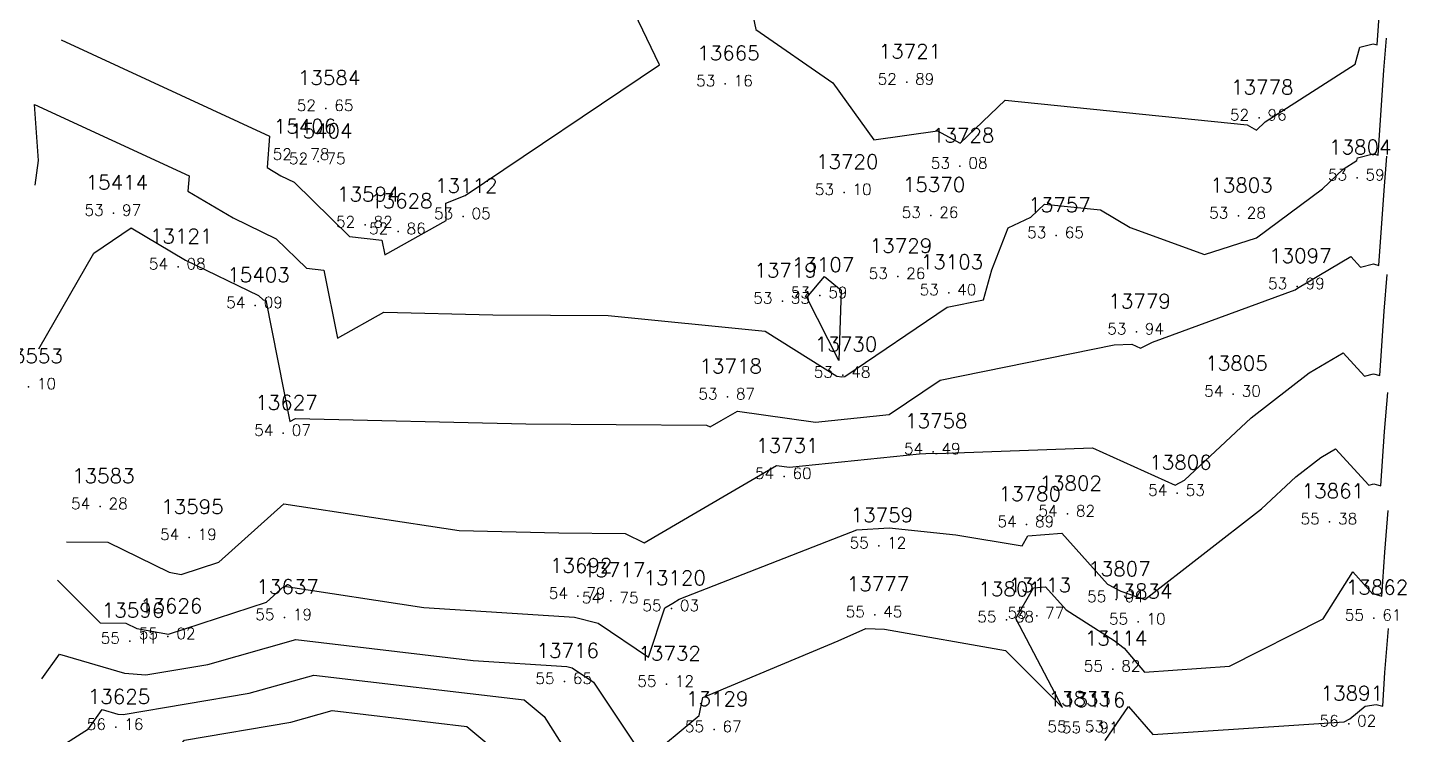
# Model space of a CAD drawing. Header units: millimetres. Extents: x 1412565 to 1412813, y 4931476 to 4931699.
# Drawn here: x 1412788.35 to 1412812.97, y 4931613.6 to 4931626.22 of the extents above; entities that cross this region are included whole.
import ezdxf
from ezdxf.enums import TextEntityAlignment as Align

# ---------------------------------------------------------------- set-up
doc = ezdxf.new("R2010")
doc.units = ezdxf.units.MM
for name, color, linetype in [('CIVIL', 50, 'Continuous'), ('CIVIL-DRAW', 80, 'Continuous'), ('CIVIL-NONAME', 130, 'Continuous'), ('CIVIL-TEXT', 240, 'Continuous'), ('CIVIL-Z', 50, 'Continuous'), ('Tcontours0', 7, 'Continuous'), ('Tcontours1', 7, 'Continuous'), ('Tcontours2', 7, 'Continuous')]:
    doc.layers.add(name, color=color, linetype=linetype)
doc.styles.add('CIVILCADMAIN', font='TXT.SHX')
doc.styles.get("Standard").update_dxf_attribs({"font": 'arial.ttf'})

# ---------------------------------------------------------------- blocks, each defined once
blk = doc.blocks.new('CIVIL-ZZ')
at = {"layer": 'CIVIL-DRAW'}
blk.add_point((0, 0), dxfattribs=at)
at = {"layer": 'CIVIL-NONAME'}
blk.add_attdef('NAME', text='', height=1.8, dxfattribs=at).set_placement((0, 2.1), align=Align.CENTER)
at = {"layer": 'CIVIL-TEXT', "flags": 8}
blk.add_attdef('TEXT', text='', height=2, dxfattribs=at).set_placement((0.2, -3.3), align=Align.CENTER)
at = {"layer": 'CIVIL-Z'}
blk.add_attdef('Z1', text='', height=1.6, dxfattribs=at).set_placement((-0.75, -0.225), align=Align.RIGHT)
blk.add_attdef('Z2', (0.75, -0.225), '', height=1.6, dxfattribs=at)

msp = doc.modelspace()

# ---------------------------------------------------------------- linework, layer by layer
at = {"layer": 'Tcontours0', "elevation": 55}
msp.add_lwpolyline([(1412788.889, 4931616.357), (1412789.65, 4931615.594), (1412790.11, 4931615.588), (1412790.307, 4931615.491), (1412790.869, 4931615.393), (1412792.617, 4931615.962), (1412792.937, 4931616.248), (1412795.429, 4931615.87), (1412798.121, 4931615.699), (1412798.539, 4931615.59), (1412799.439, 4931614.983), (1412799.734, 4931615.865), (1412799.876, 4931615.948), (1412799.99, 4931616.015), (1412802.622, 4931617.048), (1412803.16, 4931617.256), (1412803.735, 4931617.29), (1412804.927, 4931617.168), (1412806.109, 4931616.968), (1412806.213, 4931617.146), (1412806.816, 4931617.195), (1412807.632, 4931616.288), (1412807.875, 4931616.159), (1412808.303, 4931616.014), (1412810.384, 4931617.628), (1412810.995, 4931618.202), (1412811.441, 4931618.548), (1412811.704, 4931618.703), (1412812.299, 4931618.054), (1412812.387, 4931618.077), (1412812.514, 4931618.042), (1412812.58, 4931619.009), (1412812.636, 4931619.709)], dxfattribs=at)
at = {"layer": 'Tcontours1'}
for points, elevation in [([(1412788.953, 4931626.002), (1412792.675, 4931624.284), (1412792.629, 4931623.725), (1412792.876, 4931623.578), (1412793.111, 4931623.465), (1412794.102, 4931622.496), (1412794.68, 4931622.43), (1412794.733, 4931622.163), (1412795.825, 4931622.779), (1412795.824, 4931623.091), (1412796.167, 4931623.226), (1412799.638, 4931625.556), (1412798.519, 4931627.889)], 53), ([(1412801.098, 4931627.417), (1412801.356, 4931626.191), (1412802.73, 4931625.238), (1412803.463, 4931624.218), (1412804.6, 4931624.382), (1412805.004, 4931624.159), (1412805.805, 4931624.926), (1412810.13, 4931624.488), (1412810.294, 4931624.391), (1412810.451, 4931624.542), (1412812.053, 4931625.569), (1412812.138, 4931625.872), (1412812.375, 4931625.934), (1412812.449, 4931625.914), (1412812.565, 4931627.615)], 53), ([(1412788.556, 4931620.488), (1412789.539, 4931622.195), (1412790.204, 4931622.648), (1412791.176, 4931622.071), (1412792.477, 4931621.442), (1412792.559, 4931621.362), (1412792.607, 4931621.357), (1412793.039, 4931619.188), (1412793.14, 4931619.246), (1412797.249, 4931619.148), (1412800.473, 4931619.127), (1412800.543, 4931619.092), (1412800.738, 4931619.206), (1412801.03, 4931619.377), (1412802.422, 4931619.18), (1412803.739, 4931619.315), (1412804.646, 4931619.927), (1412807.754, 4931620.557), (1412808.066, 4931620.568), (1412808.224, 4931620.497), (1412808.438, 4931620.605), (1412810.983, 4931621.538), (1412811.024, 4931621.57), (1412811.978, 4931622.134), (1412812.151, 4931621.945), (1412812.381, 4931622.005), (1412812.481, 4931621.978), (1412812.573, 4931623.312), (1412812.622, 4931623.925)], 54), ([(1412807.591, 4931613.496), (1412808.01, 4931614.102), (1412808.441, 4931613.6), (1412811.858, 4931613.83), (1412811.962, 4931613.882), (1412812.233, 4931614.107), (1412812.43, 4931614.137), (1412812.547, 4931614.105), (1412812.588, 4931614.706), (1412812.651, 4931615.494)], 56), ([(1412788.769, 4931613.274), (1412789.442, 4931613.705), (1412789.687, 4931614.047), (1412789.968, 4931613.965), (1412790.061, 4931613.957), (1412792.311, 4931614.337), (1412793.467, 4931614.663), (1412797.222, 4931614.218), (1412797.578, 4931613.922), (1412798.533, 4931612.408)], 56)]:
    msp.add_lwpolyline(points, dxfattribs=dict(at, elevation=elevation))
at = {"layer": 'Tcontours2'}
for points, elevation in [([(1412788.492, 4931623.411), (1412788.549, 4931623.85), (1412788.48, 4931624.85), (1412791.239, 4931623.576), (1412791.217, 4931623.305), (1412792.026, 4931622.824), (1412792.794, 4931622.454), (1412793.331, 4931621.929), (1412793.643, 4931621.893), (1412793.886, 4931620.676), (1412794.714, 4931621.143), (1412796.66, 4931621.097), (1412798.72, 4931621.083), (1412801.521, 4931620.802), (1412802.804, 4931620), (1412802.891, 4931619.988), (1412802.942, 4931619.993), (1412804.774, 4931621.229), (1412805.42, 4931621.36), (1412805.568, 4931621.898), (1412805.858, 4931622.648), (1412806.267, 4931622.836), (1412806.509, 4931623.068), (1412807.507, 4931622.967), (1412808.038, 4931622.652), (1412809.363, 4931622.17), (1412810.295, 4931622.47), (1412811.475, 4931623.343), (1412811.84, 4931623.693), (1412812.084, 4931623.849), (1412812.097, 4931623.896), (1412812.378, 4931623.97), (1412812.465, 4931623.946), (1412812.569, 4931625.463), (1412812.614, 4931626.033)], 53.5), ([(1412789.05, 4931617.044), (1412789.79, 4931617.034), (1412790.883, 4931616.497), (1412791.098, 4931616.459), (1412791.767, 4931616.677), (1412792.928, 4931617.717), (1412796.061, 4931617.242), (1412797.838, 4931617.2), (1412799.022, 4931617.192), (1412799.361, 4931617.024), (1412800.307, 4931617.577), (1412801.722, 4931618.405), (1412801.954, 4931618.372), (1412804.278, 4931618.61), (1412804.505, 4931618.623), (1412804.562, 4931618.618), (1412804.593, 4931618.616), (1412807.367, 4931618.722), (1412808.843, 4931618.056), (1412809.01, 4931618.141), (1412810.199, 4931619.258), (1412811.233, 4931620.059), (1412811.841, 4931620.419), (1412812.225, 4931619.999), (1412812.384, 4931620.041), (1412812.498, 4931620.01), (1412812.576, 4931621.161), (1412812.629, 4931621.817)], 54.5), ([(1412802.268, 4931621.405), (1412802.579, 4931621.778), (1412802.879, 4931621.533), (1412802.835, 4931620.278), (1412802.268, 4931621.405)], 53.5), ([(1412788.61, 4931614.594), (1412788.926, 4931615.038), (1412790.087, 4931614.698), (1412790.468, 4931614.668), (1412791.571, 4931614.854), (1412793.142, 4931615.297), (1412796.31, 4931614.922), (1412797.982, 4931614.815), (1412798.078, 4931614.79), (1412798.455, 4931614.536), (1412799.386, 4931613.145), (1412800.347, 4931613.94), (1412800.408, 4931614.264), (1412802.828, 4931615.274), (1412803.321, 4931615.496), (1412803.655, 4931615.48), (1412805.811, 4931615.102), (1412806.83, 4931614.082), (1412805.996, 4931615.672), (1412806.315, 4931616.22), (1412806.526, 4931616.237), (1412806.895, 4931615.827), (1412807.755, 4931615.279), (1412807.93, 4931615.143), (1412808.296, 4931614.716), (1412809.815, 4931614.819), (1412811.482, 4931615.665), (1412812.012, 4931616.503), (1412812.374, 4931616.108), (1412812.389, 4931616.112), (1412812.53, 4931616.074), (1412812.584, 4931616.858), (1412812.643, 4931617.601)], 55.5), ([(1412788.796, 4931612.021), (1412789.126, 4931612.312), (1412790.513, 4931612.769), (1412791.157, 4931613.501), (1412793.052, 4931613.82), (1412793.792, 4931614.029), (1412796.196, 4931613.744), (1412797.06, 4931613.025), (1412797.395, 4931612.494), (1412799.356, 4931609.825), (1412799.66, 4931610.041), (1412802.087, 4931610.985), (1412803.697, 4931610.968), (1412803.815, 4931610.791), (1412804.994, 4931610.082), (1412806.223, 4931609.953), (1412808.5, 4931612.03), (1412811.911, 4931611.991), (1412812.031, 4931612.091), (1412812.482, 4931612.159), (1412812.563, 4931612.137), (1412812.591, 4931612.555), (1412812.658, 4931613.386)], 56.5)]:
    msp.add_lwpolyline(points, dxfattribs=dict(at, elevation=elevation))

# ---------------------------------------------------------------- block references
at = {"layer": 'CIVIL'}
ref = msp.add_blockref('CIVIL-ZZ', (1412800.81, 4931625.22, 53.16), dxfattribs=dict(at, xscale=0.2, yscale=0.2))
ref.add_attrib('Z2', '16', (1412800.96, 4931625.175), dxfattribs={"layer": 'CIVIL-Z', "height": 0.2, "style": 'CIVILCADMAIN'})
ref.add_attrib('Z1', '53', (1412800.29, 4931625.175), dxfattribs={"layer": 'CIVIL-Z', "height": 0.2, "style": 'CIVILCADMAIN'})
ref.add_attrib('NAME', '13665', (1412800.31, 4931625.64), dxfattribs={"layer": 'CIVIL-NONAME', "height": 0.26, "style": 'CIVILCADMAIN'})
ref = msp.add_blockref('CIVIL-ZZ', (1412804.05, 4931625.25, 52.89), dxfattribs=dict(at, xscale=0.2, yscale=0.2))
ref.add_attrib('Z2', '89', (1412804.2, 4931625.205), dxfattribs={"layer": 'CIVIL-Z', "height": 0.2, "style": 'CIVILCADMAIN'})
ref.add_attrib('Z1', '52', (1412803.53, 4931625.205), dxfattribs={"layer": 'CIVIL-Z', "height": 0.2, "style": 'CIVILCADMAIN'})
ref.add_attrib('NAME', '13721', (1412803.55, 4931625.67), dxfattribs={"layer": 'CIVIL-NONAME', "height": 0.26, "style": 'CIVILCADMAIN'})
ref = msp.add_blockref('CIVIL-ZZ', (1412793.68, 4931624.78, 52.65), dxfattribs=dict(at, xscale=0.2, yscale=0.2))
ref.add_attrib('Z2', '65', (1412793.83, 4931624.735), dxfattribs={"layer": 'CIVIL-Z', "height": 0.2, "style": 'CIVILCADMAIN'})
ref.add_attrib('Z1', '52', (1412793.16, 4931624.735), dxfattribs={"layer": 'CIVIL-Z', "height": 0.2, "style": 'CIVILCADMAIN'})
ref.add_attrib('NAME', '13584', (1412793.18, 4931625.2), dxfattribs={"layer": 'CIVIL-NONAME', "height": 0.26, "style": 'CIVILCADMAIN'})
ref = msp.add_blockref('CIVIL-ZZ', (1412810.34, 4931624.61, 52.96), dxfattribs=dict(at, xscale=0.2, yscale=0.2))
ref.add_attrib('Z2', '96', (1412810.49, 4931624.565), dxfattribs={"layer": 'CIVIL-Z', "height": 0.2, "style": 'CIVILCADMAIN'})
ref.add_attrib('Z1', '52', (1412809.82, 4931624.565), dxfattribs={"layer": 'CIVIL-Z', "height": 0.2, "style": 'CIVILCADMAIN'})
ref.add_attrib('NAME', '13778', (1412809.84, 4931625.03), dxfattribs={"layer": 'CIVIL-NONAME', "height": 0.26, "style": 'CIVILCADMAIN'})
ref = msp.add_blockref('CIVIL-ZZ', (1412793.25, 4931623.91, 52.78), dxfattribs=dict(at, xscale=0.2, yscale=0.2))
ref.add_attrib('Z2', '78', (1412793.4, 4931623.865), dxfattribs={"layer": 'CIVIL-Z', "height": 0.2, "style": 'CIVILCADMAIN'})
ref.add_attrib('Z1', '52', (1412792.73, 4931623.865), dxfattribs={"layer": 'CIVIL-Z', "height": 0.2, "style": 'CIVILCADMAIN'})
ref.add_attrib('NAME', '15406', (1412792.75, 4931624.33), dxfattribs={"layer": 'CIVIL-NONAME', "height": 0.26, "style": 'CIVILCADMAIN'})
ref = msp.add_blockref('CIVIL-ZZ', (1412793.54, 4931623.83, 52.75), dxfattribs=dict(at, xscale=0.2, yscale=0.2))
ref.add_attrib('Z2', '75', (1412793.69, 4931623.785), dxfattribs={"layer": 'CIVIL-Z', "height": 0.2, "style": 'CIVILCADMAIN'})
ref.add_attrib('Z1', '52', (1412793.02, 4931623.785), dxfattribs={"layer": 'CIVIL-Z', "height": 0.2, "style": 'CIVILCADMAIN'})
ref.add_attrib('NAME', '15404', (1412793.04, 4931624.25), dxfattribs={"layer": 'CIVIL-NONAME', "height": 0.26, "style": 'CIVILCADMAIN'})
ref = msp.add_blockref('CIVIL-ZZ', (1412805, 4931623.75, 53.08), dxfattribs=dict(at, xscale=0.2, yscale=0.2))
ref.add_attrib('Z2', '08', (1412805.15, 4931623.705), dxfattribs={"layer": 'CIVIL-Z', "height": 0.2, "style": 'CIVILCADMAIN'})
ref.add_attrib('Z1', '53', (1412804.48, 4931623.705), dxfattribs={"layer": 'CIVIL-Z', "height": 0.2, "style": 'CIVILCADMAIN'})
ref.add_attrib('NAME', '13728', (1412804.5, 4931624.17), dxfattribs={"layer": 'CIVIL-NONAME', "height": 0.26, "style": 'CIVILCADMAIN'})
ref = msp.add_blockref('CIVIL-ZZ', (1412812.09, 4931623.54, 53.59), dxfattribs=dict(at, xscale=0.2, yscale=0.2))
ref.add_attrib('Z2', '59', (1412812.24, 4931623.495), dxfattribs={"layer": 'CIVIL-Z', "height": 0.2, "style": 'CIVILCADMAIN'})
ref.add_attrib('Z1', '53', (1412811.57, 4931623.495), dxfattribs={"layer": 'CIVIL-Z', "height": 0.2, "style": 'CIVILCADMAIN'})
ref.add_attrib('NAME', '13804', (1412811.59, 4931623.96), dxfattribs={"layer": 'CIVIL-NONAME', "height": 0.26, "style": 'CIVILCADMAIN'})
ref = msp.add_blockref('CIVIL-ZZ', (1412802.93, 4931623.28, 53.1), dxfattribs=dict(at, xscale=0.2, yscale=0.2))
ref.add_attrib('Z2', '10', (1412803.08, 4931623.235), dxfattribs={"layer": 'CIVIL-Z', "height": 0.2, "style": 'CIVILCADMAIN'})
ref.add_attrib('Z1', '53', (1412802.41, 4931623.235), dxfattribs={"layer": 'CIVIL-Z', "height": 0.2, "style": 'CIVILCADMAIN'})
ref.add_attrib('NAME', '13720', (1412802.43, 4931623.7), dxfattribs={"layer": 'CIVIL-NONAME', "height": 0.26, "style": 'CIVILCADMAIN'})
ref = msp.add_blockref('CIVIL-ZZ', (1412789.89, 4931622.91, 53.97), dxfattribs=dict(at, xscale=0.2, yscale=0.2))
ref.add_attrib('Z2', '97', (1412790.04, 4931622.865), dxfattribs={"layer": 'CIVIL-Z', "height": 0.2, "style": 'CIVILCADMAIN'})
ref.add_attrib('Z1', '53', (1412789.37, 4931622.865), dxfattribs={"layer": 'CIVIL-Z', "height": 0.2, "style": 'CIVILCADMAIN'})
ref.add_attrib('NAME', '15414', (1412789.39, 4931623.33), dxfattribs={"layer": 'CIVIL-NONAME', "height": 0.26, "style": 'CIVILCADMAIN'})
ref = msp.add_blockref('CIVIL-ZZ', (1412794.38, 4931622.7, 52.82), dxfattribs=dict(at, xscale=0.2, yscale=0.2))
ref.add_attrib('Z2', '82', (1412794.53, 4931622.655), dxfattribs={"layer": 'CIVIL-Z', "height": 0.2, "style": 'CIVILCADMAIN'})
ref.add_attrib('Z1', '52', (1412793.86, 4931622.655), dxfattribs={"layer": 'CIVIL-Z', "height": 0.2, "style": 'CIVILCADMAIN'})
ref.add_attrib('NAME', '13594', (1412793.88, 4931623.12), dxfattribs={"layer": 'CIVIL-NONAME', "height": 0.26, "style": 'CIVILCADMAIN'})
ref = msp.add_blockref('CIVIL-ZZ', (1412796.13, 4931622.85, 53.05), dxfattribs=dict(at, xscale=0.2, yscale=0.2))
ref.add_attrib('Z2', '05', (1412796.28, 4931622.805), dxfattribs={"layer": 'CIVIL-Z', "height": 0.2, "style": 'CIVILCADMAIN'})
ref.add_attrib('Z1', '53', (1412795.61, 4931622.805), dxfattribs={"layer": 'CIVIL-Z', "height": 0.2, "style": 'CIVILCADMAIN'})
ref.add_attrib('NAME', '13112', (1412795.63, 4931623.27), dxfattribs={"layer": 'CIVIL-NONAME', "height": 0.26, "style": 'CIVILCADMAIN'})
ref = msp.add_blockref('CIVIL-ZZ', (1412804.48, 4931622.87, 53.26), dxfattribs=dict(at, xscale=0.2, yscale=0.2))
ref.add_attrib('Z2', '26', (1412804.63, 4931622.825), dxfattribs={"layer": 'CIVIL-Z', "height": 0.2, "style": 'CIVILCADMAIN'})
ref.add_attrib('Z1', '53', (1412803.96, 4931622.825), dxfattribs={"layer": 'CIVIL-Z', "height": 0.2, "style": 'CIVILCADMAIN'})
ref.add_attrib('NAME', '15370', (1412803.98, 4931623.29), dxfattribs={"layer": 'CIVIL-NONAME', "height": 0.26, "style": 'CIVILCADMAIN'})
ref = msp.add_blockref('CIVIL-ZZ', (1412809.97, 4931622.86, 53.28), dxfattribs=dict(at, xscale=0.2, yscale=0.2))
ref.add_attrib('Z2', '28', (1412810.12, 4931622.815), dxfattribs={"layer": 'CIVIL-Z', "height": 0.2, "style": 'CIVILCADMAIN'})
ref.add_attrib('Z1', '53', (1412809.45, 4931622.815), dxfattribs={"layer": 'CIVIL-Z', "height": 0.2, "style": 'CIVILCADMAIN'})
ref.add_attrib('NAME', '13803', (1412809.47, 4931623.28), dxfattribs={"layer": 'CIVIL-NONAME', "height": 0.26, "style": 'CIVILCADMAIN'})
ref = msp.add_blockref('CIVIL-ZZ', (1412794.97, 4931622.58, 52.86), dxfattribs=dict(at, xscale=0.2, yscale=0.2))
ref.add_attrib('Z2', '86', (1412795.12, 4931622.535), dxfattribs={"layer": 'CIVIL-Z', "height": 0.2, "style": 'CIVILCADMAIN'})
ref.add_attrib('Z1', '52', (1412794.45, 4931622.535), dxfattribs={"layer": 'CIVIL-Z', "height": 0.2, "style": 'CIVILCADMAIN'})
ref.add_attrib('NAME', '13628', (1412794.47, 4931623), dxfattribs={"layer": 'CIVIL-NONAME', "height": 0.26, "style": 'CIVILCADMAIN'})
ref = msp.add_blockref('CIVIL-ZZ', (1412806.72, 4931622.51, 53.65), dxfattribs=dict(at, xscale=0.2, yscale=0.2))
ref.add_attrib('Z2', '65', (1412806.87, 4931622.465), dxfattribs={"layer": 'CIVIL-Z', "height": 0.2, "style": 'CIVILCADMAIN'})
ref.add_attrib('Z1', '53', (1412806.2, 4931622.465), dxfattribs={"layer": 'CIVIL-Z', "height": 0.2, "style": 'CIVILCADMAIN'})
ref.add_attrib('NAME', '13757', (1412806.22, 4931622.93), dxfattribs={"layer": 'CIVIL-NONAME', "height": 0.26, "style": 'CIVILCADMAIN'})
ref = msp.add_blockref('CIVIL-ZZ', (1412791.04, 4931621.95, 54.08), dxfattribs=dict(at, xscale=0.2, yscale=0.2))
ref.add_attrib('Z2', '08', (1412791.19, 4931621.905), dxfattribs={"layer": 'CIVIL-Z', "height": 0.2, "style": 'CIVILCADMAIN'})
ref.add_attrib('Z1', '54', (1412790.52, 4931621.905), dxfattribs={"layer": 'CIVIL-Z', "height": 0.2, "style": 'CIVILCADMAIN'})
ref.add_attrib('NAME', '13121', (1412790.54, 4931622.37), dxfattribs={"layer": 'CIVIL-NONAME', "height": 0.26, "style": 'CIVILCADMAIN'})
ref = msp.add_blockref('CIVIL-ZZ', (1412803.89, 4931621.78, 53.26), dxfattribs=dict(at, xscale=0.2, yscale=0.2))
ref.add_attrib('Z2', '26', (1412804.04, 4931621.735), dxfattribs={"layer": 'CIVIL-Z', "height": 0.2, "style": 'CIVILCADMAIN'})
ref.add_attrib('Z1', '53', (1412803.37, 4931621.735), dxfattribs={"layer": 'CIVIL-Z', "height": 0.2, "style": 'CIVILCADMAIN'})
ref.add_attrib('NAME', '13729', (1412803.39, 4931622.2), dxfattribs={"layer": 'CIVIL-NONAME', "height": 0.26, "style": 'CIVILCADMAIN'})
ref = msp.add_blockref('CIVIL-ZZ', (1412804.8, 4931621.49, 53.4), dxfattribs=dict(at, xscale=0.2, yscale=0.2))
ref.add_attrib('Z2', '40', (1412804.95, 4931621.445), dxfattribs={"layer": 'CIVIL-Z', "height": 0.2, "style": 'CIVILCADMAIN'})
ref.add_attrib('Z1', '53', (1412804.28, 4931621.445), dxfattribs={"layer": 'CIVIL-Z', "height": 0.2, "style": 'CIVILCADMAIN'})
ref.add_attrib('NAME', '13103', (1412804.3, 4931621.91), dxfattribs={"layer": 'CIVIL-NONAME', "height": 0.26, "style": 'CIVILCADMAIN'})
ref = msp.add_blockref('CIVIL-ZZ', (1412811.02, 4931621.6, 53.99), dxfattribs=dict(at, xscale=0.2, yscale=0.2))
ref.add_attrib('Z2', '99', (1412811.17, 4931621.555), dxfattribs={"layer": 'CIVIL-Z', "height": 0.2, "style": 'CIVILCADMAIN'})
ref.add_attrib('Z1', '53', (1412810.5, 4931621.555), dxfattribs={"layer": 'CIVIL-Z', "height": 0.2, "style": 'CIVILCADMAIN'})
ref.add_attrib('NAME', '13097', (1412810.52, 4931622.02), dxfattribs={"layer": 'CIVIL-NONAME', "height": 0.26, "style": 'CIVILCADMAIN'})
ref = msp.add_blockref('CIVIL-ZZ', (1412792.42, 4931621.26, 54.09), dxfattribs=dict(at, xscale=0.2, yscale=0.2))
ref.add_attrib('Z2', '09', (1412792.57, 4931621.215), dxfattribs={"layer": 'CIVIL-Z', "height": 0.2, "style": 'CIVILCADMAIN'})
ref.add_attrib('Z1', '54', (1412791.9, 4931621.215), dxfattribs={"layer": 'CIVIL-Z', "height": 0.2, "style": 'CIVILCADMAIN'})
ref.add_attrib('NAME', '15403', (1412791.92, 4931621.68), dxfattribs={"layer": 'CIVIL-NONAME', "height": 0.26, "style": 'CIVILCADMAIN'})
ref = msp.add_blockref('CIVIL-ZZ', (1412801.83, 4931621.34, 53.33), dxfattribs=dict(at, xscale=0.2, yscale=0.2))
ref.add_attrib('Z2', '33', (1412801.98, 4931621.295), dxfattribs={"layer": 'CIVIL-Z', "height": 0.2, "style": 'CIVILCADMAIN'})
ref.add_attrib('Z1', '53', (1412801.31, 4931621.295), dxfattribs={"layer": 'CIVIL-Z', "height": 0.2, "style": 'CIVILCADMAIN'})
ref.add_attrib('NAME', '13719', (1412801.33, 4931621.76), dxfattribs={"layer": 'CIVIL-NONAME', "height": 0.26, "style": 'CIVILCADMAIN'})
ref = msp.add_blockref('CIVIL-ZZ', (1412802.5, 4931621.44, 53.59), dxfattribs=dict(at, xscale=0.2, yscale=0.2))
ref.add_attrib('Z2', '59', (1412802.65, 4931621.395), dxfattribs={"layer": 'CIVIL-Z', "height": 0.2, "style": 'CIVILCADMAIN'})
ref.add_attrib('Z1', '53', (1412801.98, 4931621.395), dxfattribs={"layer": 'CIVIL-Z', "height": 0.2, "style": 'CIVILCADMAIN'})
ref.add_attrib('NAME', '13107', (1412802, 4931621.86), dxfattribs={"layer": 'CIVIL-NONAME', "height": 0.26, "style": 'CIVILCADMAIN'})
ref = msp.add_blockref('CIVIL-ZZ', (1412808.15, 4931620.79, 53.94), dxfattribs=dict(at, xscale=0.2, yscale=0.2))
ref.add_attrib('Z2', '94', (1412808.3, 4931620.745), dxfattribs={"layer": 'CIVIL-Z', "height": 0.2, "style": 'CIVILCADMAIN'})
ref.add_attrib('Z1', '53', (1412807.63, 4931620.745), dxfattribs={"layer": 'CIVIL-Z', "height": 0.2, "style": 'CIVILCADMAIN'})
ref.add_attrib('NAME', '13779', (1412807.65, 4931621.21), dxfattribs={"layer": 'CIVIL-NONAME', "height": 0.26, "style": 'CIVILCADMAIN'})
ref = msp.add_blockref('CIVIL-ZZ', (1412802.91, 4931620.02, 53.48), dxfattribs=dict(at, xscale=0.2, yscale=0.2))
ref.add_attrib('Z2', '48', (1412803.06, 4931619.975), dxfattribs={"layer": 'CIVIL-Z', "height": 0.2, "style": 'CIVILCADMAIN'})
ref.add_attrib('Z1', '53', (1412802.39, 4931619.975), dxfattribs={"layer": 'CIVIL-Z', "height": 0.2, "style": 'CIVILCADMAIN'})
ref.add_attrib('NAME', '13730', (1412802.41, 4931620.44), dxfattribs={"layer": 'CIVIL-NONAME', "height": 0.26, "style": 'CIVILCADMAIN'})
ref = msp.add_blockref('CIVIL-ZZ', (1412788.37, 4931619.81, 54.1), dxfattribs=dict(at, xscale=0.2, yscale=0.2))
ref.add_attrib('Z2', '10', (1412788.52, 4931619.765), dxfattribs={"layer": 'CIVIL-Z', "height": 0.2, "style": 'CIVILCADMAIN'})
ref.add_attrib('Z1', '54', (1412787.85, 4931619.765), dxfattribs={"layer": 'CIVIL-Z', "height": 0.2, "style": 'CIVILCADMAIN'})
ref.add_attrib('NAME', '13553', (1412787.87, 4931620.23), dxfattribs={"layer": 'CIVIL-NONAME', "height": 0.26, "style": 'CIVILCADMAIN'})
ref = msp.add_blockref('CIVIL-ZZ', (1412800.85, 4931619.63, 53.87), dxfattribs=dict(at, xscale=0.2, yscale=0.2))
ref.add_attrib('Z2', '87', (1412801, 4931619.585), dxfattribs={"layer": 'CIVIL-Z', "height": 0.2, "style": 'CIVILCADMAIN'})
ref.add_attrib('Z1', '53', (1412800.33, 4931619.585), dxfattribs={"layer": 'CIVIL-Z', "height": 0.2, "style": 'CIVILCADMAIN'})
ref.add_attrib('NAME', '13718', (1412800.35, 4931620.05), dxfattribs={"layer": 'CIVIL-NONAME', "height": 0.26, "style": 'CIVILCADMAIN'})
ref = msp.add_blockref('CIVIL-ZZ', (1412809.88, 4931619.68, 54.3), dxfattribs=dict(at, xscale=0.2, yscale=0.2))
ref.add_attrib('Z2', '30', (1412810.03, 4931619.635), dxfattribs={"layer": 'CIVIL-Z', "height": 0.2, "style": 'CIVILCADMAIN'})
ref.add_attrib('Z1', '54', (1412809.36, 4931619.635), dxfattribs={"layer": 'CIVIL-Z', "height": 0.2, "style": 'CIVILCADMAIN'})
ref.add_attrib('NAME', '13805', (1412809.38, 4931620.1), dxfattribs={"layer": 'CIVIL-NONAME', "height": 0.26, "style": 'CIVILCADMAIN'})
ref = msp.add_blockref('CIVIL-ZZ', (1412792.92, 4931618.98, 54.07), dxfattribs=dict(at, xscale=0.2, yscale=0.2))
ref.add_attrib('Z2', '07', (1412793.07, 4931618.935), dxfattribs={"layer": 'CIVIL-Z', "height": 0.2, "style": 'CIVILCADMAIN'})
ref.add_attrib('Z1', '54', (1412792.4, 4931618.935), dxfattribs={"layer": 'CIVIL-Z', "height": 0.2, "style": 'CIVILCADMAIN'})
ref.add_attrib('NAME', '13627', (1412792.42, 4931619.4), dxfattribs={"layer": 'CIVIL-NONAME', "height": 0.26, "style": 'CIVILCADMAIN'})
ref = msp.add_blockref('CIVIL-ZZ', (1412804.52, 4931618.65, 54.49), dxfattribs=dict(at, xscale=0.2, yscale=0.2))
ref.add_attrib('Z2', '49', (1412804.67, 4931618.605), dxfattribs={"layer": 'CIVIL-Z', "height": 0.2, "style": 'CIVILCADMAIN'})
ref.add_attrib('Z1', '54', (1412804, 4931618.605), dxfattribs={"layer": 'CIVIL-Z', "height": 0.2, "style": 'CIVILCADMAIN'})
ref.add_attrib('NAME', '13758', (1412804.02, 4931619.07), dxfattribs={"layer": 'CIVIL-NONAME', "height": 0.26, "style": 'CIVILCADMAIN'})
ref = msp.add_blockref('CIVIL-ZZ', (1412801.86, 4931618.21, 54.6), dxfattribs=dict(at, xscale=0.2, yscale=0.2))
ref.add_attrib('Z2', '60', (1412802.01, 4931618.165), dxfattribs={"layer": 'CIVIL-Z', "height": 0.2, "style": 'CIVILCADMAIN'})
ref.add_attrib('Z1', '54', (1412801.34, 4931618.165), dxfattribs={"layer": 'CIVIL-Z', "height": 0.2, "style": 'CIVILCADMAIN'})
ref.add_attrib('NAME', '13731', (1412801.36, 4931618.63), dxfattribs={"layer": 'CIVIL-NONAME', "height": 0.26, "style": 'CIVILCADMAIN'})
ref = msp.add_blockref('CIVIL-ZZ', (1412808.88, 4931617.91, 54.53), dxfattribs=dict(at, xscale=0.2, yscale=0.2))
ref.add_attrib('Z2', '53', (1412809.03, 4931617.865), dxfattribs={"layer": 'CIVIL-Z', "height": 0.2, "style": 'CIVILCADMAIN'})
ref.add_attrib('Z1', '54', (1412808.36, 4931617.865), dxfattribs={"layer": 'CIVIL-Z', "height": 0.2, "style": 'CIVILCADMAIN'})
ref.add_attrib('NAME', '13806', (1412808.38, 4931618.33), dxfattribs={"layer": 'CIVIL-NONAME', "height": 0.26, "style": 'CIVILCADMAIN'})
ref = msp.add_blockref('CIVIL-ZZ', (1412789.65, 4931617.67, 54.28), dxfattribs=dict(at, xscale=0.2, yscale=0.2))
ref.add_attrib('Z2', '28', (1412789.8, 4931617.625), dxfattribs={"layer": 'CIVIL-Z', "height": 0.2, "style": 'CIVILCADMAIN'})
ref.add_attrib('Z1', '54', (1412789.13, 4931617.625), dxfattribs={"layer": 'CIVIL-Z', "height": 0.2, "style": 'CIVILCADMAIN'})
ref.add_attrib('NAME', '13583', (1412789.15, 4931618.09), dxfattribs={"layer": 'CIVIL-NONAME', "height": 0.26, "style": 'CIVILCADMAIN'})
ref = msp.add_blockref('CIVIL-ZZ', (1412806.92, 4931617.54, 54.82), dxfattribs=dict(at, xscale=0.2, yscale=0.2))
ref.add_attrib('Z2', '82', (1412807.07, 4931617.495), dxfattribs={"layer": 'CIVIL-Z', "height": 0.2, "style": 'CIVILCADMAIN'})
ref.add_attrib('Z1', '54', (1412806.4, 4931617.495), dxfattribs={"layer": 'CIVIL-Z', "height": 0.2, "style": 'CIVILCADMAIN'})
ref.add_attrib('NAME', '13802', (1412806.42, 4931617.96), dxfattribs={"layer": 'CIVIL-NONAME', "height": 0.26, "style": 'CIVILCADMAIN'})
ref = msp.add_blockref('CIVIL-ZZ', (1412806.19, 4931617.35, 54.89), dxfattribs=dict(at, xscale=0.2, yscale=0.2))
ref.add_attrib('Z2', '89', (1412806.34, 4931617.305), dxfattribs={"layer": 'CIVIL-Z', "height": 0.2, "style": 'CIVILCADMAIN'})
ref.add_attrib('Z1', '54', (1412805.67, 4931617.305), dxfattribs={"layer": 'CIVIL-Z', "height": 0.2, "style": 'CIVILCADMAIN'})
ref.add_attrib('NAME', '13780', (1412805.69, 4931617.77), dxfattribs={"layer": 'CIVIL-NONAME', "height": 0.26, "style": 'CIVILCADMAIN'})
ref = msp.add_blockref('CIVIL-ZZ', (1412811.6, 4931617.4, 55.38), dxfattribs=dict(at, xscale=0.2, yscale=0.2))
ref.add_attrib('Z2', '38', (1412811.75, 4931617.355), dxfattribs={"layer": 'CIVIL-Z', "height": 0.2, "style": 'CIVILCADMAIN'})
ref.add_attrib('Z1', '55', (1412811.08, 4931617.355), dxfattribs={"layer": 'CIVIL-Z', "height": 0.2, "style": 'CIVILCADMAIN'})
ref.add_attrib('NAME', '13861', (1412811.1, 4931617.82), dxfattribs={"layer": 'CIVIL-NONAME', "height": 0.26, "style": 'CIVILCADMAIN'})
ref = msp.add_blockref('CIVIL-ZZ', (1412791.24, 4931617.12, 54.19), dxfattribs=dict(at, xscale=0.2, yscale=0.2))
ref.add_attrib('Z2', '19', (1412791.39, 4931617.075), dxfattribs={"layer": 'CIVIL-Z', "height": 0.2, "style": 'CIVILCADMAIN'})
ref.add_attrib('Z1', '54', (1412790.72, 4931617.075), dxfattribs={"layer": 'CIVIL-Z', "height": 0.2, "style": 'CIVILCADMAIN'})
ref.add_attrib('NAME', '13595', (1412790.74, 4931617.54), dxfattribs={"layer": 'CIVIL-NONAME', "height": 0.26, "style": 'CIVILCADMAIN'})
ref = msp.add_blockref('CIVIL-ZZ', (1412803.55, 4931616.97, 55.12), dxfattribs=dict(at, xscale=0.2, yscale=0.2))
ref.add_attrib('Z2', '12', (1412803.7, 4931616.925), dxfattribs={"layer": 'CIVIL-Z', "height": 0.2, "style": 'CIVILCADMAIN'})
ref.add_attrib('Z1', '55', (1412803.03, 4931616.925), dxfattribs={"layer": 'CIVIL-Z', "height": 0.2, "style": 'CIVILCADMAIN'})
ref.add_attrib('NAME', '13759', (1412803.05, 4931617.39), dxfattribs={"layer": 'CIVIL-NONAME', "height": 0.26, "style": 'CIVILCADMAIN'})
ref = msp.add_blockref('CIVIL-ZZ', (1412798.18, 4931616.07, 54.79), dxfattribs=dict(at, xscale=0.2, yscale=0.2))
ref.add_attrib('Z2', '79', (1412798.33, 4931616.025), dxfattribs={"layer": 'CIVIL-Z', "height": 0.2, "style": 'CIVILCADMAIN'})
ref.add_attrib('Z1', '54', (1412797.66, 4931616.025), dxfattribs={"layer": 'CIVIL-Z', "height": 0.2, "style": 'CIVILCADMAIN'})
ref.add_attrib('NAME', '13692', (1412797.68, 4931616.49), dxfattribs={"layer": 'CIVIL-NONAME', "height": 0.26, "style": 'CIVILCADMAIN'})
ref = msp.add_blockref('CIVIL-ZZ', (1412798.77, 4931615.99, 54.75), dxfattribs=dict(at, xscale=0.2, yscale=0.2))
ref.add_attrib('Z2', '75', (1412798.92, 4931615.945), dxfattribs={"layer": 'CIVIL-Z', "height": 0.2, "style": 'CIVILCADMAIN'})
ref.add_attrib('Z1', '54', (1412798.25, 4931615.945), dxfattribs={"layer": 'CIVIL-Z', "height": 0.2, "style": 'CIVILCADMAIN'})
ref.add_attrib('NAME', '13717', (1412798.27, 4931616.41), dxfattribs={"layer": 'CIVIL-NONAME', "height": 0.26, "style": 'CIVILCADMAIN'})
ref = msp.add_blockref('CIVIL-ZZ', (1412799.85, 4931615.85, 55.03), dxfattribs=dict(at, xscale=0.2, yscale=0.2))
ref.add_attrib('Z2', '03', (1412800, 4931615.805), dxfattribs={"layer": 'CIVIL-Z', "height": 0.2, "style": 'CIVILCADMAIN'})
ref.add_attrib('Z1', '55', (1412799.33, 4931615.805), dxfattribs={"layer": 'CIVIL-Z', "height": 0.2, "style": 'CIVILCADMAIN'})
ref.add_attrib('NAME', '13120', (1412799.35, 4931616.27), dxfattribs={"layer": 'CIVIL-NONAME', "height": 0.26, "style": 'CIVILCADMAIN'})
ref = msp.add_blockref('CIVIL-ZZ', (1412807.79, 4931616.01, 55.04), dxfattribs=dict(at, xscale=0.2, yscale=0.2))
ref.add_attrib('Z2', '04', (1412807.94, 4931615.965), dxfattribs={"layer": 'CIVIL-Z', "height": 0.2, "style": 'CIVILCADMAIN'})
ref.add_attrib('Z1', '55', (1412807.27, 4931615.965), dxfattribs={"layer": 'CIVIL-Z', "height": 0.2, "style": 'CIVILCADMAIN'})
ref.add_attrib('NAME', '13807', (1412807.29, 4931616.43), dxfattribs={"layer": 'CIVIL-NONAME', "height": 0.26, "style": 'CIVILCADMAIN'})
ref = msp.add_blockref('CIVIL-ZZ', (1412792.94, 4931615.69, 55.19), dxfattribs=dict(at, xscale=0.2, yscale=0.2))
ref.add_attrib('Z2', '19', (1412793.09, 4931615.645), dxfattribs={"layer": 'CIVIL-Z', "height": 0.2, "style": 'CIVILCADMAIN'})
ref.add_attrib('Z1', '55', (1412792.42, 4931615.645), dxfattribs={"layer": 'CIVIL-Z', "height": 0.2, "style": 'CIVILCADMAIN'})
ref.add_attrib('NAME', '13637', (1412792.44, 4931616.11), dxfattribs={"layer": 'CIVIL-NONAME', "height": 0.26, "style": 'CIVILCADMAIN'})
ref = msp.add_blockref('CIVIL-ZZ', (1412803.48, 4931615.74, 55.45), dxfattribs=dict(at, xscale=0.2, yscale=0.2))
ref.add_attrib('Z2', '45', (1412803.63, 4931615.695), dxfattribs={"layer": 'CIVIL-Z', "height": 0.2, "style": 'CIVILCADMAIN'})
ref.add_attrib('Z1', '55', (1412802.96, 4931615.695), dxfattribs={"layer": 'CIVIL-Z', "height": 0.2, "style": 'CIVILCADMAIN'})
ref.add_attrib('NAME', '13777', (1412802.98, 4931616.16), dxfattribs={"layer": 'CIVIL-NONAME', "height": 0.26, "style": 'CIVILCADMAIN'})
ref = msp.add_blockref('CIVIL-ZZ', (1412805.83, 4931615.65, 55.38), dxfattribs=dict(at, xscale=0.2, yscale=0.2))
ref.add_attrib('Z2', '38', (1412805.98, 4931615.605), dxfattribs={"layer": 'CIVIL-Z', "height": 0.2, "style": 'CIVILCADMAIN'})
ref.add_attrib('Z1', '55', (1412805.31, 4931615.605), dxfattribs={"layer": 'CIVIL-Z', "height": 0.2, "style": 'CIVILCADMAIN'})
ref.add_attrib('NAME', '13801', (1412805.33, 4931616.07), dxfattribs={"layer": 'CIVIL-NONAME', "height": 0.26, "style": 'CIVILCADMAIN'})
ref = msp.add_blockref('CIVIL-ZZ', (1412806.37, 4931615.72, 55.77), dxfattribs=dict(at, xscale=0.2, yscale=0.2))
ref.add_attrib('Z2', '77', (1412806.52, 4931615.675), dxfattribs={"layer": 'CIVIL-Z', "height": 0.2, "style": 'CIVILCADMAIN'})
ref.add_attrib('Z1', '55', (1412805.85, 4931615.675), dxfattribs={"layer": 'CIVIL-Z', "height": 0.2, "style": 'CIVILCADMAIN'})
ref.add_attrib('NAME', '13113', (1412805.87, 4931616.14), dxfattribs={"layer": 'CIVIL-NONAME', "height": 0.26, "style": 'CIVILCADMAIN'})
ref = msp.add_blockref('CIVIL-ZZ', (1412808.18, 4931615.61, 55.1), dxfattribs=dict(at, xscale=0.2, yscale=0.2))
ref.add_attrib('Z2', '10', (1412808.33, 4931615.565), dxfattribs={"layer": 'CIVIL-Z', "height": 0.2, "style": 'CIVILCADMAIN'})
ref.add_attrib('Z1', '55', (1412807.66, 4931615.565), dxfattribs={"layer": 'CIVIL-Z', "height": 0.2, "style": 'CIVILCADMAIN'})
ref.add_attrib('NAME', '13834', (1412807.68, 4931616.03), dxfattribs={"layer": 'CIVIL-NONAME', "height": 0.26, "style": 'CIVILCADMAIN'})
ref = msp.add_blockref('CIVIL-ZZ', (1412812.39, 4931615.68, 55.61), dxfattribs=dict(at, xscale=0.2, yscale=0.2))
ref.add_attrib('Z2', '61', (1412812.54, 4931615.635), dxfattribs={"layer": 'CIVIL-Z', "height": 0.2, "style": 'CIVILCADMAIN'})
ref.add_attrib('Z1', '55', (1412811.87, 4931615.635), dxfattribs={"layer": 'CIVIL-Z', "height": 0.2, "style": 'CIVILCADMAIN'})
ref.add_attrib('NAME', '13862', (1412811.89, 4931616.1), dxfattribs={"layer": 'CIVIL-NONAME', "height": 0.26, "style": 'CIVILCADMAIN'})
ref = msp.add_blockref('CIVIL-ZZ', (1412790.86, 4931615.35, 55.02), dxfattribs=dict(at, xscale=0.2, yscale=0.2))
ref.add_attrib('Z2', '02', (1412791.01, 4931615.305), dxfattribs={"layer": 'CIVIL-Z', "height": 0.2, "style": 'CIVILCADMAIN'})
ref.add_attrib('Z1', '55', (1412790.34, 4931615.305), dxfattribs={"layer": 'CIVIL-Z', "height": 0.2, "style": 'CIVILCADMAIN'})
ref.add_attrib('NAME', '13626', (1412790.36, 4931615.77), dxfattribs={"layer": 'CIVIL-NONAME', "height": 0.26, "style": 'CIVILCADMAIN'})
ref = msp.add_blockref('CIVIL-ZZ', (1412790.18, 4931615.27, 55.11), dxfattribs=dict(at, xscale=0.2, yscale=0.2))
ref.add_attrib('Z2', '11', (1412790.33, 4931615.225), dxfattribs={"layer": 'CIVIL-Z', "height": 0.2, "style": 'CIVILCADMAIN'})
ref.add_attrib('Z1', '55', (1412789.66, 4931615.225), dxfattribs={"layer": 'CIVIL-Z', "height": 0.2, "style": 'CIVILCADMAIN'})
ref.add_attrib('NAME', '13596', (1412789.68, 4931615.69), dxfattribs={"layer": 'CIVIL-NONAME', "height": 0.26, "style": 'CIVILCADMAIN'})
ref = msp.add_blockref('CIVIL-ZZ', (1412807.73, 4931614.77, 55.82), dxfattribs=dict(at, xscale=0.2, yscale=0.2))
ref.add_attrib('Z2', '82', (1412807.88, 4931614.725), dxfattribs={"layer": 'CIVIL-Z', "height": 0.2, "style": 'CIVILCADMAIN'})
ref.add_attrib('Z1', '55', (1412807.21, 4931614.725), dxfattribs={"layer": 'CIVIL-Z', "height": 0.2, "style": 'CIVILCADMAIN'})
ref.add_attrib('NAME', '13114', (1412807.23, 4931615.19), dxfattribs={"layer": 'CIVIL-NONAME', "height": 0.26, "style": 'CIVILCADMAIN'})
ref = msp.add_blockref('CIVIL-ZZ', (1412797.94, 4931614.55, 55.65), dxfattribs=dict(at, xscale=0.2, yscale=0.2))
ref.add_attrib('Z2', '65', (1412798.09, 4931614.505), dxfattribs={"layer": 'CIVIL-Z', "height": 0.2, "style": 'CIVILCADMAIN'})
ref.add_attrib('Z1', '55', (1412797.42, 4931614.505), dxfattribs={"layer": 'CIVIL-Z', "height": 0.2, "style": 'CIVILCADMAIN'})
ref.add_attrib('NAME', '13716', (1412797.44, 4931614.97), dxfattribs={"layer": 'CIVIL-NONAME', "height": 0.26, "style": 'CIVILCADMAIN'})
ref = msp.add_blockref('CIVIL-ZZ', (1412799.76, 4931614.5, 55.12), dxfattribs=dict(at, xscale=0.2, yscale=0.2))
ref.add_attrib('Z2', '12', (1412799.91, 4931614.455), dxfattribs={"layer": 'CIVIL-Z', "height": 0.2, "style": 'CIVILCADMAIN'})
ref.add_attrib('Z1', '55', (1412799.24, 4931614.455), dxfattribs={"layer": 'CIVIL-Z', "height": 0.2, "style": 'CIVILCADMAIN'})
ref.add_attrib('NAME', '13732', (1412799.26, 4931614.92), dxfattribs={"layer": 'CIVIL-NONAME', "height": 0.26, "style": 'CIVILCADMAIN'})
ref = msp.add_blockref('CIVIL-ZZ', (1412789.93, 4931613.73, 56.16), dxfattribs=dict(at, xscale=0.2, yscale=0.2))
ref.add_attrib('Z2', '16', (1412790.08, 4931613.685), dxfattribs={"layer": 'CIVIL-Z', "height": 0.2, "style": 'CIVILCADMAIN'})
ref.add_attrib('Z1', '56', (1412789.41, 4931613.685), dxfattribs={"layer": 'CIVIL-Z', "height": 0.2, "style": 'CIVILCADMAIN'})
ref.add_attrib('NAME', '13625', (1412789.43, 4931614.15), dxfattribs={"layer": 'CIVIL-NONAME', "height": 0.26, "style": 'CIVILCADMAIN'})
ref = msp.add_blockref('CIVIL-ZZ', (1412800.61, 4931613.69, 55.67), dxfattribs=dict(at, xscale=0.2, yscale=0.2))
ref.add_attrib('Z2', '67', (1412800.76, 4931613.645), dxfattribs={"layer": 'CIVIL-Z', "height": 0.2, "style": 'CIVILCADMAIN'})
ref.add_attrib('Z1', '55', (1412800.09, 4931613.645), dxfattribs={"layer": 'CIVIL-Z', "height": 0.2, "style": 'CIVILCADMAIN'})
ref.add_attrib('NAME', '13129', (1412800.11, 4931614.11), dxfattribs={"layer": 'CIVIL-NONAME', "height": 0.26, "style": 'CIVILCADMAIN'})
ref = msp.add_blockref('CIVIL-ZZ', (1412807.08, 4931613.69, 55.53), dxfattribs=dict(at, xscale=0.2, yscale=0.2))
ref.add_attrib('Z2', '53', (1412807.23, 4931613.645), dxfattribs={"layer": 'CIVIL-Z', "height": 0.2, "style": 'CIVILCADMAIN'})
ref.add_attrib('Z1', '55', (1412806.56, 4931613.645), dxfattribs={"layer": 'CIVIL-Z', "height": 0.2, "style": 'CIVILCADMAIN'})
ref.add_attrib('NAME', '13833', (1412806.58, 4931614.11), dxfattribs={"layer": 'CIVIL-NONAME', "height": 0.26, "style": 'CIVILCADMAIN'})
ref = msp.add_blockref('CIVIL-ZZ', (1412807.34, 4931613.67, 55.91), dxfattribs=dict(at, xscale=0.2, yscale=0.2))
ref.add_attrib('Z2', '91', (1412807.49, 4931613.625), dxfattribs={"layer": 'CIVIL-Z', "height": 0.2, "style": 'CIVILCADMAIN'})
ref.add_attrib('Z1', '55', (1412806.82, 4931613.625), dxfattribs={"layer": 'CIVIL-Z', "height": 0.2, "style": 'CIVILCADMAIN'})
ref.add_attrib('NAME', '13116', (1412806.84, 4931614.09), dxfattribs={"layer": 'CIVIL-NONAME', "height": 0.26, "style": 'CIVILCADMAIN'})
ref = msp.add_blockref('CIVIL-ZZ', (1412811.94, 4931613.79, 56.02), dxfattribs=dict(at, xscale=0.2, yscale=0.2))
ref.add_attrib('Z2', '02', (1412812.09, 4931613.745), dxfattribs={"layer": 'CIVIL-Z', "height": 0.2, "style": 'CIVILCADMAIN'})
ref.add_attrib('Z1', '56', (1412811.42, 4931613.745), dxfattribs={"layer": 'CIVIL-Z', "height": 0.2, "style": 'CIVILCADMAIN'})
ref.add_attrib('NAME', '13891', (1412811.44, 4931614.21), dxfattribs={"layer": 'CIVIL-NONAME', "height": 0.26, "style": 'CIVILCADMAIN'})

doc.saveas('drawing.dxf')
